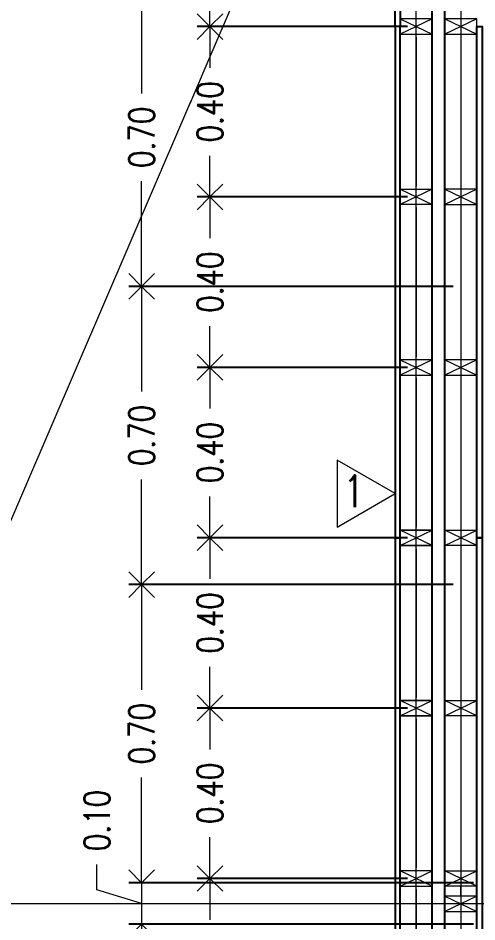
# Model space of a CAD drawing. Header units: inches. Extents: x 10.8 to 60.4, y 12.2 to 79.7.
# Drawn here: x 18.725 to 19.801, y 19.091 to 21.213 of the extents above; entities that cross this region are included whole.
import ezdxf

# ---------------------------------------------------------------- set-up
doc = ezdxf.new("R2010")
doc.units = ezdxf.units.IN
doc.header["$MEASUREMENT"] = 0
doc.layers.get('DEFPOINTS').update_dxf_attribs({"color": 210})
for name, color, linetype, lineweight in [('A-ANNO-DIMS', 3, 'Continuous', 18), ('A-ANNO-SYMB', 3, 'Continuous', 18), ('A-ANNO-TEXT', 3, 'Continuous', 18), ('A-DETL-MCUT', 4, 'Continuous', 25), ('A-ELEV-IDEN', 3, 'Continuous', 18), ('A-ELEV-MBE2', 4, 'Continuous', 25), ('A-WALL-PATT', 8, 'Continuous', 18), ('A-WALL-STUD', 3, 'Continuous', 18)]:
    doc.layers.add(name, color=color, linetype=linetype, lineweight=lineweight)
doc.styles.add('E-ROMANS', font='romans.shx', dxfattribs={"width": 0.8})
doc.dimstyles.new('E-0050_ARW_12', dxfattribs={"dimscale": 0.001, "dimtxt": 60, "dimasz": 60, "dimexe": 30, "dimexo": 20, "dimgap": 30, "dimtad": 0, "dimzin": 0, "dimdsep": 46, "dimtxsty": 'E-ROMANS', "dimblk": 'OPEN90', "dimcen": 30, "dimclrd": 256, "dimclre": 256, "dimclrt": 256, "dimadec": 0, "dimazin": 0, "dimtfac": 1, "dimtmove": 1, "dimatfit": 3, "dimldrblk": 'OPEN90', "dimfxl": 1, "dimtfill": 1, "dimtolj": 1, "dimtzin": 0, "dimlwd": -1, "dimarcsym": 0})

# ---------------------------------------------------------------- blocks, each defined once
blk = doc.blocks.new('_Open90')
at = {"color": 0, "linetype": 'ByBlock', "lineweight": -2}
for p, q in [((-0.5, 0.5), (0, 0)), ((0, 0), (-1, 0)), ((0, 0), (-0.5, -0.5))]:
    blk.add_line(p, q, dxfattribs=at)
blk = doc.blocks.new('*D590')
at = {"layer": 'A-ANNO-DIMS', "lineweight": -2, "transparency": 16777216}
for p, q in [((19.6384, 19.1933), (19.1446, 19.1933)), ((19.6384, 18.7934), (19.1446, 18.7934))]:
    blk.add_line(p, q, dxfattribs=at)
at = {"layer": 'A-ANNO-DIMS', "transparency": 16777216}
for p, q in [((19.1746, 19.1333), (19.1746, 19.0965)), ((19.1746, 18.8534), (19.1746, 18.8902))]:
    blk.add_line(p, q, dxfattribs=at)
at = {"layer": 'DEFPOINTS', "color": 0, "transparency": 16777216}
for p in [(19.1746, 19.1933), (19.6584, 19.1933), (19.6584, 18.7934)]:
    blk.add_point(p, dxfattribs=at)
at = {"layer": 'A-ANNO-DIMS', "transparency": 16777216, "xscale": 0.06, "yscale": 0.06, "zscale": 0.06}
for p, rotation in [((19.1746, 19.1933), 90), ((19.1746, 18.7934), 270)]:
    blk.add_blockref('_Open90', p, dxfattribs=dict(at, rotation=rotation))
at = {"layer": 'A-ANNO-DIMS', "transparency": 16777216, "insert": (19.1746, 18.9933), "char_height": 0.06, "attachment_point": 5, "rotation": 90, "style": 'E-ROMANS', "bg_fill": 3, "box_fill_scale": 1.25, "bg_fill_color": 256, "bg_fill_true_color": 13158600, "bg_fill_transparency": 0}
blk.add_mtext('\\A1;0.40', dxfattribs=at)
blk = doc.blocks.new('*D591')
at = {"layer": 'A-ANNO-DIMS', "lineweight": -2, "transparency": 16777216}
for p, q in [((19.6384, 19.5934), (19.1446, 19.5934)), ((19.6384, 19.1933), (19.1446, 19.1933))]:
    blk.add_line(p, q, dxfattribs=at)
at = {"layer": 'A-ANNO-DIMS', "transparency": 16777216}
for p, q in [((19.1746, 19.5334), (19.1746, 19.4965)), ((19.1746, 19.2533), (19.1746, 19.2902))]:
    blk.add_line(p, q, dxfattribs=at)
at = {"layer": 'DEFPOINTS', "color": 0, "transparency": 16777216}
for p in [(19.1746, 19.5934), (19.6584, 19.5934), (19.6584, 19.1933)]:
    blk.add_point(p, dxfattribs=at)
at = {"layer": 'A-ANNO-DIMS', "transparency": 16777216, "xscale": 0.06, "yscale": 0.06, "zscale": 0.06}
for p, rotation in [((19.1746, 19.5934), 90), ((19.1746, 19.1933), 270)]:
    blk.add_blockref('_Open90', p, dxfattribs=dict(at, rotation=rotation))
at = {"layer": 'A-ANNO-DIMS', "transparency": 16777216, "insert": (19.1746, 19.3933), "char_height": 0.06, "attachment_point": 5, "rotation": 90, "style": 'E-ROMANS', "bg_fill": 3, "box_fill_scale": 1.25, "bg_fill_color": 256, "bg_fill_true_color": 13158600, "bg_fill_transparency": 0}
blk.add_mtext('\\A1;0.40', dxfattribs=at)
blk = doc.blocks.new('*D592')
at = {"layer": 'A-ANNO-DIMS', "lineweight": -2, "transparency": 16777216}
for p, q in [((19.6384, 19.9934), (19.1446, 19.9934)), ((19.6384, 19.5934), (19.1446, 19.5934))]:
    blk.add_line(p, q, dxfattribs=at)
at = {"layer": 'A-ANNO-DIMS', "transparency": 16777216}
for p, q in [((19.1746, 19.9334), (19.1746, 19.8965)), ((19.1746, 19.6534), (19.1746, 19.6903))]:
    blk.add_line(p, q, dxfattribs=at)
at = {"layer": 'DEFPOINTS', "color": 0, "transparency": 16777216}
for p in [(19.1746, 19.9934), (19.6584, 19.9934), (19.6584, 19.5934)]:
    blk.add_point(p, dxfattribs=at)
at = {"layer": 'A-ANNO-DIMS', "transparency": 16777216, "xscale": 0.06, "yscale": 0.06, "zscale": 0.06}
for p, rotation in [((19.1746, 19.9934), 90), ((19.1746, 19.5934), 270)]:
    blk.add_blockref('_Open90', p, dxfattribs=dict(at, rotation=rotation))
at = {"layer": 'A-ANNO-DIMS', "transparency": 16777216, "insert": (19.1746, 19.7934), "char_height": 0.06, "attachment_point": 5, "rotation": 90, "style": 'E-ROMANS', "bg_fill": 3, "box_fill_scale": 1.25, "bg_fill_color": 256, "bg_fill_true_color": 13158600, "bg_fill_transparency": 0}
blk.add_mtext('\\A1;0.40', dxfattribs=at)
blk = doc.blocks.new('*D593')
at = {"layer": 'A-ANNO-DIMS', "lineweight": -2, "transparency": 16777216}
for p, q in [((19.6384, 20.3934), (19.1446, 20.3934)), ((19.6384, 19.9934), (19.1446, 19.9934))]:
    blk.add_line(p, q, dxfattribs=at)
at = {"layer": 'A-ANNO-DIMS', "transparency": 16777216}
for p, q in [((19.1746, 20.3334), (19.1746, 20.2965)), ((19.1746, 20.0534), (19.1746, 20.0903))]:
    blk.add_line(p, q, dxfattribs=at)
at = {"layer": 'DEFPOINTS', "color": 0, "transparency": 16777216}
for p in [(19.1746, 20.3934), (19.6584, 20.3934), (19.6584, 19.9934)]:
    blk.add_point(p, dxfattribs=at)
at = {"layer": 'A-ANNO-DIMS', "transparency": 16777216, "xscale": 0.06, "yscale": 0.06, "zscale": 0.06}
for p, rotation in [((19.1746, 20.3934), 90), ((19.1746, 19.9934), 270)]:
    blk.add_blockref('_Open90', p, dxfattribs=dict(at, rotation=rotation))
at = {"layer": 'A-ANNO-DIMS', "transparency": 16777216, "insert": (19.1746, 20.1934), "char_height": 0.06, "attachment_point": 5, "rotation": 90, "style": 'E-ROMANS', "bg_fill": 3, "box_fill_scale": 1.25, "bg_fill_color": 256, "bg_fill_true_color": 13158600, "bg_fill_transparency": 0}
blk.add_mtext('\\A1;0.40', dxfattribs=at)
blk = doc.blocks.new('*D594')
at = {"layer": 'A-ANNO-DIMS', "lineweight": -2, "transparency": 16777216}
for p, q in [((19.6384, 20.7934), (19.1446, 20.7934)), ((19.6384, 20.3934), (19.1446, 20.3934))]:
    blk.add_line(p, q, dxfattribs=at)
at = {"layer": 'A-ANNO-DIMS', "transparency": 16777216}
for p, q in [((19.1746, 20.7334), (19.1746, 20.6965)), ((19.1746, 20.4534), (19.1746, 20.4903))]:
    blk.add_line(p, q, dxfattribs=at)
at = {"layer": 'DEFPOINTS', "color": 0, "transparency": 16777216}
for p in [(19.1746, 20.7934), (19.6584, 20.7934), (19.6584, 20.3934)]:
    blk.add_point(p, dxfattribs=at)
at = {"layer": 'A-ANNO-DIMS', "transparency": 16777216, "xscale": 0.06, "yscale": 0.06, "zscale": 0.06}
for p, rotation in [((19.1746, 20.7934), 90), ((19.1746, 20.3934), 270)]:
    blk.add_blockref('_Open90', p, dxfattribs=dict(at, rotation=rotation))
at = {"layer": 'A-ANNO-DIMS', "transparency": 16777216, "insert": (19.1746, 20.5934), "char_height": 0.06, "attachment_point": 5, "rotation": 90, "style": 'E-ROMANS', "bg_fill": 3, "box_fill_scale": 1.25, "bg_fill_color": 256, "bg_fill_true_color": 13158600, "bg_fill_transparency": 0}
blk.add_mtext('\\A1;0.40', dxfattribs=at)
blk = doc.blocks.new('*D595')
at = {"layer": 'A-ANNO-DIMS', "lineweight": -2, "transparency": 16777216}
for p, q in [((19.6384, 21.1934), (19.1446, 21.1934)), ((19.6384, 20.7934), (19.1446, 20.7934))]:
    blk.add_line(p, q, dxfattribs=at)
at = {"layer": 'A-ANNO-DIMS', "transparency": 16777216}
for p, q in [((19.1746, 21.1334), (19.1746, 21.0965)), ((19.1746, 20.8534), (19.1746, 20.8903))]:
    blk.add_line(p, q, dxfattribs=at)
at = {"layer": 'DEFPOINTS', "color": 0, "transparency": 16777216}
for p in [(19.1746, 21.1934), (19.6584, 21.1934), (19.6584, 20.7934)]:
    blk.add_point(p, dxfattribs=at)
at = {"layer": 'A-ANNO-DIMS', "transparency": 16777216, "xscale": 0.06, "yscale": 0.06, "zscale": 0.06}
for p, rotation in [((19.1746, 21.1934), 90), ((19.1746, 20.7934), 270)]:
    blk.add_blockref('_Open90', p, dxfattribs=dict(at, rotation=rotation))
at = {"layer": 'A-ANNO-DIMS', "transparency": 16777216, "insert": (19.1746, 20.9934), "char_height": 0.06, "attachment_point": 5, "rotation": 90, "style": 'E-ROMANS', "bg_fill": 3, "box_fill_scale": 1.25, "bg_fill_color": 256, "bg_fill_true_color": 13158600, "bg_fill_transparency": 0}
blk.add_mtext('\\A1;0.40', dxfattribs=at)
blk = doc.blocks.new('*D596')
at = {"layer": 'A-ANNO-DIMS', "lineweight": -2, "transparency": 16777216}
for p, q in [((19.6384, 21.5934), (19.1446, 21.5934)), ((19.6384, 21.1934), (19.1446, 21.1934))]:
    blk.add_line(p, q, dxfattribs=at)
at = {"layer": 'A-ANNO-DIMS', "transparency": 16777216}
for p, q in [((19.1746, 21.5334), (19.1746, 21.4965)), ((19.1746, 21.2534), (19.1746, 21.2903))]:
    blk.add_line(p, q, dxfattribs=at)
at = {"layer": 'DEFPOINTS', "color": 0, "transparency": 16777216}
for p in [(19.1746, 21.5934), (19.6584, 21.5934), (19.6584, 21.1934)]:
    blk.add_point(p, dxfattribs=at)
at = {"layer": 'A-ANNO-DIMS', "transparency": 16777216, "xscale": 0.06, "yscale": 0.06, "zscale": 0.06}
for p, rotation in [((19.1746, 21.5934), 90), ((19.1746, 21.1934), 270)]:
    blk.add_blockref('_Open90', p, dxfattribs=dict(at, rotation=rotation))
at = {"layer": 'A-ANNO-DIMS', "transparency": 16777216, "insert": (19.1746, 21.3934), "char_height": 0.06, "attachment_point": 5, "rotation": 90, "style": 'E-ROMANS', "bg_fill": 3, "box_fill_scale": 1.25, "bg_fill_color": 256, "bg_fill_true_color": 13158600, "bg_fill_transparency": 0}
blk.add_mtext('\\A1;0.40', dxfattribs=at)
blk = doc.blocks.new('*D689')
at = {"layer": 'A-ANNO-DIMS', "lineweight": -2, "transparency": 16777216}
for p, q in [((19.7449, 21.2834), (18.9846, 21.2834)), ((19.7449, 20.5834), (18.9846, 20.5834))]:
    blk.add_line(p, q, dxfattribs=at)
at = {"layer": 'A-ANNO-DIMS', "transparency": 16777216}
for p, q in [((19.0146, 21.2234), (19.0146, 21.0365)), ((19.0146, 20.6434), (19.0146, 20.8303))]:
    blk.add_line(p, q, dxfattribs=at)
at = {"layer": 'DEFPOINTS', "color": 0, "transparency": 16777216}
for p in [(19.7649, 21.2834), (19.0146, 20.5834), (19.7649, 20.5834)]:
    blk.add_point(p, dxfattribs=at)
at = {"layer": 'A-ANNO-DIMS', "transparency": 16777216, "xscale": 0.06, "yscale": 0.06, "zscale": 0.06}
for p, rotation in [((19.0146, 21.2834), 90), ((19.0146, 20.5834), 270)]:
    blk.add_blockref('_Open90', p, dxfattribs=dict(at, rotation=rotation))
at = {"layer": 'A-ANNO-DIMS', "transparency": 16777216, "insert": (19.0146, 20.9334), "char_height": 0.06, "attachment_point": 5, "rotation": 90, "style": 'E-ROMANS', "bg_fill": 3, "box_fill_scale": 1.25, "bg_fill_color": 256, "bg_fill_true_color": 13158600, "bg_fill_transparency": 0}
blk.add_mtext('\\A1;0.70', dxfattribs=at)
blk = doc.blocks.new('*D690')
at = {"layer": 'A-ANNO-DIMS', "lineweight": -2, "transparency": 16777216}
for p, q in [((19.7449, 20.5834), (18.9846, 20.5834)), ((19.7449, 19.8834), (18.9846, 19.8834))]:
    blk.add_line(p, q, dxfattribs=at)
at = {"layer": 'A-ANNO-DIMS', "transparency": 16777216}
for p, q in [((19.0146, 20.5234), (19.0146, 20.3365)), ((19.0146, 19.9434), (19.0146, 20.1303))]:
    blk.add_line(p, q, dxfattribs=at)
at = {"layer": 'DEFPOINTS', "color": 0, "transparency": 16777216}
for p in [(19.7649, 20.5834), (19.0146, 19.8834), (19.7649, 19.8834)]:
    blk.add_point(p, dxfattribs=at)
at = {"layer": 'A-ANNO-DIMS', "transparency": 16777216, "xscale": 0.06, "yscale": 0.06, "zscale": 0.06}
for p, rotation in [((19.0146, 20.5834), 90), ((19.0146, 19.8834), 270)]:
    blk.add_blockref('_Open90', p, dxfattribs=dict(at, rotation=rotation))
at = {"layer": 'A-ANNO-DIMS', "transparency": 16777216, "insert": (19.0146, 20.2334), "char_height": 0.06, "attachment_point": 5, "rotation": 90, "style": 'E-ROMANS', "bg_fill": 3, "box_fill_scale": 1.25, "bg_fill_color": 256, "bg_fill_true_color": 13158600, "bg_fill_transparency": 0}
blk.add_mtext('\\A1;0.70', dxfattribs=at)
blk = doc.blocks.new('*D691')
at = {"layer": 'A-ANNO-DIMS', "lineweight": -2, "transparency": 16777216}
for p, q in [((19.7449, 19.8834), (18.9846, 19.8834)), ((19.7449, 19.1834), (18.9846, 19.1834))]:
    blk.add_line(p, q, dxfattribs=at)
at = {"layer": 'A-ANNO-DIMS', "transparency": 16777216}
for p, q in [((19.0146, 19.8234), (19.0146, 19.6365)), ((19.0146, 19.2434), (19.0146, 19.4303))]:
    blk.add_line(p, q, dxfattribs=at)
at = {"layer": 'DEFPOINTS', "color": 0, "transparency": 16777216}
for p in [(19.7649, 19.8834), (19.0146, 19.1834), (19.7649, 19.1834)]:
    blk.add_point(p, dxfattribs=at)
at = {"layer": 'A-ANNO-DIMS', "transparency": 16777216, "xscale": 0.06, "yscale": 0.06, "zscale": 0.06}
for p, rotation in [((19.0146, 19.8834), 90), ((19.0146, 19.1834), 270)]:
    blk.add_blockref('_Open90', p, dxfattribs=dict(at, rotation=rotation))
at = {"layer": 'A-ANNO-DIMS', "transparency": 16777216, "insert": (19.0146, 19.5334), "char_height": 0.06, "attachment_point": 5, "rotation": 90, "style": 'E-ROMANS', "bg_fill": 3, "box_fill_scale": 1.25, "bg_fill_color": 256, "bg_fill_true_color": 13158600, "bg_fill_transparency": 0}
blk.add_mtext('\\A1;0.70', dxfattribs=at)
blk = doc.blocks.new('*D893')
at = {"layer": 'A-ANNO-DIMS', "transparency": 16777216}
for p, q in [((19.0146, 19.2434), (19.0146, 19.3034)), ((18.9096, 19.1664), (18.9096, 19.2264)), ((19.0146, 19.1834), (19.0146, 19.0864)), ((19.0146, 19.1834), (19.0146, 19.0864)), ((19.0146, 19.1349), (18.9096, 19.1664)), ((19.0146, 19.0264), (19.0146, 18.9664))]:
    blk.add_line(p, q, dxfattribs=at)
at = {"layer": 'A-ANNO-DIMS', "lineweight": -2, "transparency": 16777216}
for p, q in [((19.7929, 19.1834), (18.9846, 19.1834)), ((19.7929, 19.0864), (18.9846, 19.0864))]:
    blk.add_line(p, q, dxfattribs=at)
at = {"layer": 'DEFPOINTS', "color": 0, "transparency": 16777216}
for p in [(19.8129, 19.1834), (19.0146, 19.0864), (19.8129, 19.0864)]:
    blk.add_point(p, dxfattribs=at)
at = {"layer": 'A-ANNO-DIMS', "transparency": 16777216, "xscale": 0.06, "yscale": 0.06, "zscale": 0.06}
for p, rotation in [((19.0146, 19.1834), 270), ((19.0146, 19.0864), 90)]:
    blk.add_blockref('_Open90', p, dxfattribs=dict(at, rotation=rotation))
at = {"layer": 'A-ANNO-DIMS', "transparency": 16777216, "insert": (18.9096, 19.3295), "char_height": 0.06, "attachment_point": 5, "rotation": 90, "style": 'E-ROMANS', "bg_fill": 3, "box_fill_scale": 1.25, "bg_fill_color": 256, "bg_fill_true_color": 13158600, "bg_fill_transparency": 0}
blk.add_mtext('\\A1;0.10', dxfattribs=at)

msp = doc.modelspace()

# ---------------------------------------------------------------- linework, layer by layer
at = {"layer": 'A-DETL-MCUT'}
for points in [[(19.8009, 19.9934), (19.8009, 21.1934), (19.8129, 21.1934), (19.8129, 19.9934)], [(19.8009, 18.7934), (19.8009, 19.9934), (19.8129, 19.9934), (19.8129, 18.7934)]]:
    msp.add_lwpolyline(points, close=True, dxfattribs=at)
at = {"layer": 'A-ELEV-MBE2'}
msp.add_line((19.7259, 14.9414), (19.7259, 22.3454), dxfattribs=at)
at = {"layer": 'A-WALL-PATT', "ltscale": 0.1}
msp.add_line((19.7634, 19.1159), (19.7634, 18.8184), dxfattribs=at)

# ---------------------------------------------------------------- dimensions: what is measured, and where the dimension line sits
at = {"layer": 'A-ANNO-DIMS'}
dim = msp.add_linear_dim(base=(19.1746, 19.1933), p1=(19.6584, 18.7934), p2=(19.6584, 19.1933), angle=90, dimstyle='E-0050_ARW_12', dxfattribs=at)
dim.commit()
dim.dimension.update_dxf_attribs({"geometry": '*D590', "text_midpoint": (19.1746, 18.9933)})

# ---------------------------------------------------------------- next in the draw order: linework, layer by layer
at = {"layer": 'A-ANNO-SYMB'}
msp.add_line((34.2889, 19.1339), (11.4546, 19.1339), dxfattribs=at)
at = {"layer": 'A-WALL-PATT', "ltscale": 0.1}
msp.add_line((19.6584, 19.1683), (19.6584, 18.8184), dxfattribs=at)

# ---------------------------------------------------------------- next in the draw order: dimensions: what is measured, and where the dimension line sits
at = {"layer": 'A-ANNO-DIMS'}
dim = msp.add_linear_dim(base=(19.1746, 19.5934), p1=(19.6584, 19.1933), p2=(19.6584, 19.5934), angle=90, dimstyle='E-0050_ARW_12', dxfattribs=at)
dim.commit()
dim.dimension.update_dxf_attribs({"geometry": '*D591', "text_midpoint": (19.1746, 19.3933)})

# ---------------------------------------------------------------- next in the draw order: dimensions: what is measured, and where the dimension line sits
dim = msp.add_linear_dim(base=(19.1746, 19.9934), p1=(19.6584, 19.5934), p2=(19.6584, 19.9934), angle=90, dimstyle='E-0050_ARW_12', dxfattribs=at)
dim.commit()
dim.dimension.update_dxf_attribs({"geometry": '*D592', "text_midpoint": (19.1746, 19.7934)})

# ---------------------------------------------------------------- next in the draw order: dimensions: what is measured, and where the dimension line sits
dim = msp.add_linear_dim(base=(19.1746, 20.3934), p1=(19.6584, 19.9934), p2=(19.6584, 20.3934), angle=90, dimstyle='E-0050_ARW_12', dxfattribs=at)
dim.commit()
dim.dimension.update_dxf_attribs({"geometry": '*D593', "text_midpoint": (19.1746, 20.1934)})

# ---------------------------------------------------------------- next in the draw order: dimensions: what is measured, and where the dimension line sits
dim = msp.add_linear_dim(base=(19.1746, 20.7934), p1=(19.6584, 20.3934), p2=(19.6584, 20.7934), angle=90, dimstyle='E-0050_ARW_12', dxfattribs=at)
dim.commit()
dim.dimension.update_dxf_attribs({"geometry": '*D594', "text_midpoint": (19.1746, 20.5934)})

# ---------------------------------------------------------------- next in the draw order: dimensions: what is measured, and where the dimension line sits
dim = msp.add_linear_dim(base=(19.1746, 21.1934), p1=(19.6584, 20.7934), p2=(19.6584, 21.1934), angle=90, dimstyle='E-0050_ARW_12', dxfattribs=at)
dim.commit()
dim.dimension.update_dxf_attribs({"geometry": '*D595', "text_midpoint": (19.1746, 20.9934)})

# ---------------------------------------------------------------- next in the draw order: dimensions: what is measured, and where the dimension line sits
dim = msp.add_linear_dim(base=(19.1746, 21.5934), p1=(19.6584, 21.1934), p2=(19.6584, 21.5934), angle=90, dimstyle='E-0050_ARW_12', dxfattribs=at)
dim.commit()
dim.dimension.update_dxf_attribs({"geometry": '*D596', "text_midpoint": (19.1746, 21.3934)})

# ---------------------------------------------------------------- next in the draw order: dimensions: what is measured, and where the dimension line sits
dim = msp.add_linear_dim(base=(19.0146, 20.5834), p1=(19.7649, 21.2834), p2=(19.7649, 20.5834), angle=90, dimstyle='E-0050_ARW_12', dxfattribs=at)
dim.commit()
dim.dimension.update_dxf_attribs({"geometry": '*D689', "text_midpoint": (19.0146, 20.9334)})

# ---------------------------------------------------------------- next in the draw order: linework, layer by layer
at = {"layer": 'A-DETL-MCUT'}
msp.add_lwpolyline([(19.6089, 21.1934), (19.6089, 22.3934), (19.6209, 22.3934), (19.6209, 21.1934)], close=True, dxfattribs=at)
at = {"layer": 'A-WALL-PATT', "ltscale": 0.1}
for p, q in [((19.6584, 21.1684), (19.6584, 20.8184)), ((19.7634, 21.1684), (19.7634, 20.8184))]:
    msp.add_line(p, q, dxfattribs=at)
at = {"layer": 'A-WALL-STUD'}
for p, q in [((19.6959, 21.2114), (19.6209, 21.1754)), ((19.6209, 21.2114), (19.6959, 21.1754)), ((19.8009, 21.2114), (19.7259, 21.1754)), ((19.7259, 21.2114), (19.8009, 21.1754)), ((19.6209, 20.8114), (19.6959, 20.7754)), ((19.6959, 20.8114), (19.6209, 20.7754)), ((19.8009, 20.8114), (19.7259, 20.7754)), ((19.7259, 20.8114), (19.8009, 20.7754))]:
    msp.add_line(p, q, dxfattribs=at)
for points in [[(19.6959, 21.2114), (19.6209, 21.2114), (19.6209, 21.1754), (19.6959, 21.1754)], [(19.8009, 21.2114), (19.7259, 21.2114), (19.7259, 21.1754), (19.8009, 21.1754)], [(19.6209, 20.8114), (19.6959, 20.8114), (19.6959, 20.7754), (19.6209, 20.7754)], [(19.8009, 20.8114), (19.7259, 20.8114), (19.7259, 20.7754), (19.8009, 20.7754)]]:
    msp.add_lwpolyline(points, close=True, dxfattribs=at)

# ---------------------------------------------------------------- next in the draw order: dimensions: what is measured, and where the dimension line sits
at = {"layer": 'A-ANNO-DIMS'}
dim = msp.add_linear_dim(base=(19.0146, 19.8834), p1=(19.7649, 20.5834), p2=(19.7649, 19.8834), angle=90, dimstyle='E-0050_ARW_12', dxfattribs=at)
dim.commit()
dim.dimension.update_dxf_attribs({"geometry": '*D690', "text_midpoint": (19.0146, 20.2334)})

# ---------------------------------------------------------------- next in the draw order: linework, layer by layer
at = {"layer": 'A-ANNO-TEXT'}
msp.add_lwpolyline([(19.6089, 20.097), (19.473, 20.1754), (19.473, 20.0185)], close=True, dxfattribs=at)
at = {"layer": 'A-DETL-MCUT'}
msp.add_lwpolyline([(19.6209, 19.9934), (19.6209, 21.1934), (19.6089, 21.1934), (19.6089, 19.9934)], close=True, dxfattribs=at)
at = {"layer": 'A-WALL-PATT', "ltscale": 0.1}
for p, q in [((19.6584, 20.7684), (19.6584, 20.4184)), ((19.7634, 20.7684), (19.7634, 20.4184)), ((19.6584, 20.3684), (19.6584, 20.0184)), ((19.7634, 20.3684), (19.7634, 20.0184))]:
    msp.add_line(p, q, dxfattribs=at)
at = {"layer": 'A-WALL-STUD'}
for p, q in [((19.6959, 20.4114), (19.6209, 20.3754)), ((19.6209, 20.4114), (19.6959, 20.3754)), ((19.8009, 20.4114), (19.7259, 20.3754)), ((19.7259, 20.4114), (19.8009, 20.3754)), ((19.6959, 19.9754), (19.6209, 20.0114)), ((19.6209, 19.9754), (19.6959, 20.0114)), ((19.6209, 19.9754), (19.6959, 20.0114)), ((19.6959, 19.9754), (19.6209, 20.0114)), ((19.8009, 19.9754), (19.7259, 20.0114)), ((19.7259, 19.9754), (19.8009, 20.0114))]:
    msp.add_line(p, q, dxfattribs=at)
for points in [[(19.6959, 20.4114), (19.6209, 20.4114), (19.6209, 20.3754), (19.6959, 20.3754)], [(19.8009, 20.4114), (19.7259, 20.4114), (19.7259, 20.3754), (19.8009, 20.3754)], [(19.6959, 19.9754), (19.6209, 19.9754), (19.6209, 20.0114), (19.6959, 20.0114)], [(19.6209, 19.9754), (19.6959, 19.9754), (19.6959, 20.0114), (19.6209, 20.0114)], [(19.8009, 19.9754), (19.7259, 19.9754), (19.7259, 20.0114), (19.8009, 20.0114)]]:
    msp.add_lwpolyline(points, close=True, dxfattribs=at)

# ---------------------------------------------------------------- next in the draw order: texts
at = {"layer": 'A-ANNO-TEXT', "insert": (19.512, 20.1026), "char_height": 0.075, "attachment_point": 5, "rotation": 0.0005, "style": 'E-ROMANS'}
msp.add_mtext('\\pi-0.45,l0.45,t0.45;1', dxfattribs=at)

# ---------------------------------------------------------------- next in the draw order: dimensions: what is measured, and where the dimension line sits
at = {"layer": 'A-ANNO-DIMS'}
dim = msp.add_linear_dim(base=(19.0146, 19.1834), p1=(19.7649, 19.8834), p2=(19.7649, 19.1834), angle=90, dimstyle='E-0050_ARW_12', dxfattribs=at)
dim.commit()
dim.dimension.update_dxf_attribs({"geometry": '*D691', "text_midpoint": (19.0146, 19.5334)})

# ---------------------------------------------------------------- next in the draw order: linework, layer by layer
at = {"layer": 'A-ANNO-SYMB'}
for p, q in [((19.7634, 25.5508), (19.7634, 13.5272)), ((19.6584, 13.8788), (19.6584, 25.1522))]:
    msp.add_line(p, q, dxfattribs=at)
at = {"layer": 'A-DETL-MCUT'}
msp.add_lwpolyline([(19.6209, 18.7934), (19.6209, 19.9934), (19.6089, 19.9934), (19.6089, 18.7934)], close=True, dxfattribs=at)
at = {"layer": 'A-ELEV-IDEN'}
msp.add_line((16.6199, 15.1714), (19.6089, 22.1329), dxfattribs=at)
at = {"layer": 'A-ELEV-MBE2'}
for p, q in [((19.6959, 14.9414), (19.6959, 22.3454)), ((19.7259, 14.9414), (19.7259, 22.3454))]:
    msp.add_line(p, q, dxfattribs=at)
at = {"layer": 'A-WALL-PATT', "ltscale": 0.1}
for p, q in [((19.6584, 19.9684), (19.6584, 19.6184)), ((19.7634, 19.9684), (19.7634, 19.6184)), ((19.6584, 19.5684), (19.6584, 19.2183)), ((19.7634, 19.5684), (19.7634, 19.2183))]:
    msp.add_line(p, q, dxfattribs=at)
at = {"layer": 'A-WALL-STUD'}
for p, q in [((19.6959, 19.5754), (19.6209, 19.6114)), ((19.6209, 19.5754), (19.6959, 19.6114)), ((19.6209, 19.5754), (19.6959, 19.6114)), ((19.6959, 19.5754), (19.6209, 19.6114)), ((19.8009, 19.5754), (19.7259, 19.6114)), ((19.7259, 19.5754), (19.8009, 19.6114))]:
    msp.add_line(p, q, dxfattribs=at)
for points in [[(19.6959, 19.5754), (19.6209, 19.5754), (19.6209, 19.6114), (19.6959, 19.6114)], [(19.6209, 19.5754), (19.6959, 19.5754), (19.6959, 19.6114), (19.6209, 19.6114)], [(19.8009, 19.5754), (19.7259, 19.5754), (19.7259, 19.6114), (19.8009, 19.6114)]]:
    msp.add_lwpolyline(points, close=True, dxfattribs=at)

# ---------------------------------------------------------------- next in the draw order: dimensions: what is measured, and where the dimension line sits
at = {"layer": 'A-ANNO-DIMS'}
dim = msp.add_linear_dim(base=(19.0146, 19.0864), p1=(19.8129, 19.1834), p2=(19.8129, 19.0864), angle=90, dimstyle='E-0050_ARW_12', dxfattribs=at)
dim.commit()
dim.dimension.update_dxf_attribs({"geometry": '*D893', "text_midpoint": (18.9096, 19.2564)})

# ---------------------------------------------------------------- next in the draw order: linework, layer by layer
at = {"layer": 'A-WALL-PATT', "ltscale": 0.1}
msp.add_line((19.7634, 19.1519), (19.7634, 19.1753), dxfattribs=at)
at = {"layer": 'A-WALL-STUD'}
for p, q in [((19.6209, 19.1753), (19.6959, 19.2113)), ((19.6959, 19.1753), (19.6209, 19.2113)), ((19.8009, 19.1753), (19.7259, 19.2113)), ((19.7259, 19.1753), (19.8009, 19.2113)), ((19.8009, 19.1519), (19.7259, 19.1159)), ((19.7259, 19.1519), (19.8009, 19.1159))]:
    msp.add_line(p, q, dxfattribs=at)
for points in [[(19.6209, 19.1753), (19.6959, 19.1753), (19.6959, 19.2113), (19.6209, 19.2113)], [(19.8009, 19.1753), (19.7259, 19.1753), (19.7259, 19.2113), (19.8009, 19.2113)], [(19.8009, 19.1519), (19.7259, 19.1519), (19.7259, 19.1159), (19.8009, 19.1159)]]:
    msp.add_lwpolyline(points, close=True, dxfattribs=at)

doc.saveas('drawing.dxf')
